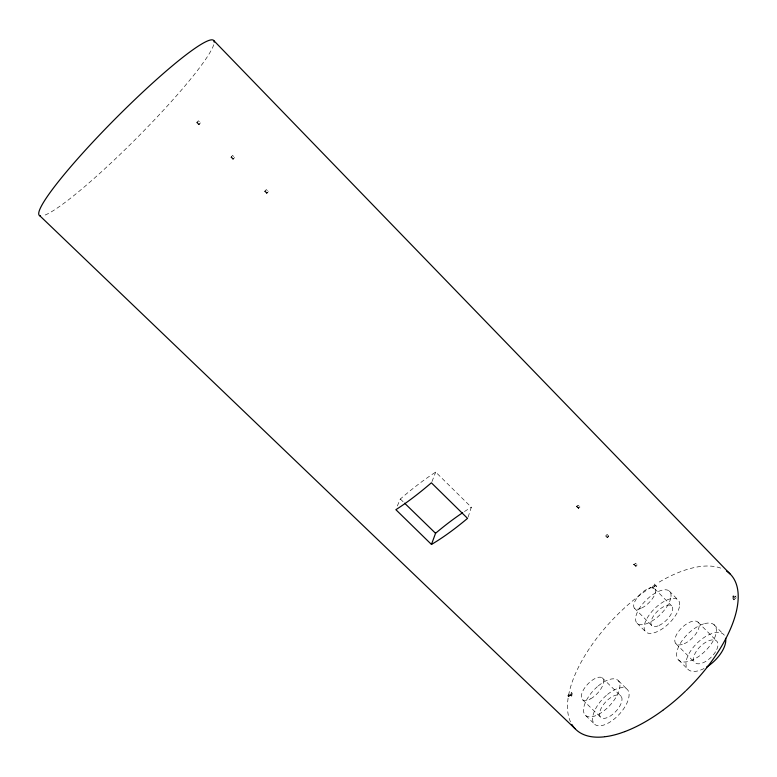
<?xml version="1.0" encoding="UTF-8"?>
<svg xmlns="http://www.w3.org/2000/svg" width="777" height="777" viewBox="0 0 777 777"><rect width="100%" height="100%" fill="white"/><g stroke="black" fill="none" stroke-linecap="round" stroke-linejoin="round"><path stroke-width="0.58" stroke-dasharray="3.88 2.91" d="M571.736 696.182L572.202 693.269L571.318 692.414L567.793 695.823L568.677 696.678L571.736 696.182L570.842 695.328L567.793 695.823M570.842 695.328L571.318 692.414M468.113 517.103L471.338 507.235L435.703 472.086A136.266 36.266 -46.7 0 0 400.32 499.019L397.086 506.555M431.983 481.575L435.703 472.086M653.166 588.374L655.03 584.828L654.195 583.983L652.321 587.519L653.166 588.374L656.487 586.295L655.652 585.44L652.321 587.519M196.688 122.62L198.358 120.785L200.427 122.873L199.602 123.786L198.757 124.709L196.688 122.62L198.358 120.785M198.757 124.709L200.427 122.873M230.915 157.236L232.614 155.449L234.654 157.517L233.819 158.401L232.954 159.295L230.915 157.236L232.614 155.449M232.954 159.295L234.654 157.517M633.576 564.461L634.459 564.558L635.508 563.218L637.198 564.937L636.159 566.278L633.576 564.461L635.508 563.218M607.721 537.509L608.779 536.169L607.06 534.43L605.147 535.712L607.721 537.509L605.147 535.712M606.002 535.771L607.06 534.43M576.32 506.565L578.224 505.254L579.963 507.012L578.884 508.343L576.32 506.565L578.224 505.254M264.636 191.346L266.356 189.607L268.366 191.637L266.647 193.376L264.636 191.346L266.356 189.607M266.647 193.376L268.366 191.637M568.677 696.678L572.202 693.269M736.217 597.63L733.906 599.863L732.983 598.912L736.072 595.93M578.059 508.323L579.963 507.012M606.856 537.441L608.779 536.169M635.265 566.171L637.198 564.937M732.983 598.912L732.964 596.076L735.868 595.405M732.964 596.076L733.876 597.018L735.819 596.581M585.722 715.617L594.9 724.465M582.633 699.815L601 717.569M400.32 499.019L403.758 502.36M602.204 677.806L621.212 696.377A14.685 6.954 -47 0 1 609.158 716.715A14.685 6.954 -47 0 1 601.971 706.827A14.685 6.954 -47 0 1 621.212 696.377M618.443 680.807L627.534 689.714M678.68 660.062L688.063 669.434M637.101 623.261L645.736 631.876M675.893 643.657L694.667 662.48M634.498 608.255L651.757 625.543M654.195 583.983L656.487 586.295M669.24 591.015L677.806 599.698M698.008 622.134L716.695 641.064M197.018 122.067L199.087 124.165M231.293 156.74L233.333 158.809M265.064 190.909L267.074 192.939M577.146 506.585L578.884 508.343M634.459 564.558L636.159 566.278M654.584 588.645L671.784 606.021M713.985 624.65L723.29 634.11M733.876 597.018L733.906 599.863M213.733 44.707A123.465 14.394 -45.1 0 1 208.663 54.662L207.032 57.216A123.465 14.394 -45.1 0 1 121.766 152.807A123.465 14.394 -45.1 0 1 42.725 215.841M570.541 721.94A109.518 51.107 -45.1 0 1 650.922 587.237M659.197 582.07A109.518 51.107 -45.1 0 1 722.639 568.89M464.432 511.567A135.052 41.647 -46.9 0 1 471.338 507.235M704.049 668.511A24.961 12.422 -44 0 1 686.363 660.304A24.961 12.422 -44 0 1 712.072 633.478L714.364 632.837A24.961 12.422 -44 0 1 724.358 635.246M715.568 651.757A15.355 7.644 -44 0 1 694.764 662.577A15.355 7.644 -44 0 1 705.885 642.181A15.355 7.644 -44 0 1 716.608 649.863M679.438 606.73L678.913 608.692A22.727 10.295 -44.3 0 1 660.868 629.729A22.727 10.295 -44.3 0 1 644.405 629.593L644.152 628.127A22.727 10.295 -44.3 0 1 662.927 602.107A22.727 10.295 -44.3 0 1 679.438 606.73M670.784 597.969L670.25 599.922A22.776 10.101 -44.4 0 1 652.126 620.969A22.776 10.101 -44.4 0 1 635.809 621.008L635.576 619.56A22.776 10.101 -44.4 0 1 654.467 593.56A22.776 10.101 -44.4 0 1 670.784 597.969M597.406 686.625L595.852 688.053A23.912 11.092 -47 0 0 589.18 716.889A23.912 11.092 -47 0 0 619.25 690.034A23.912 11.092 -47 0 0 598.018 686.12L597.406 686.625M606.371 695.357L604.827 696.784A23.864 11.305 -47 0 0 598.407 725.786A23.864 11.305 -47 0 0 628.447 699.028A23.864 11.305 -47 0 0 606.992 694.852L606.371 695.357M703.525 623.892L702.864 624.145A25.019 12.189 -44.1 0 0 676.884 656.769A25.019 12.189 -44.1 0 0 708.371 647.678A25.019 12.189 -44.1 0 0 705.147 623.484L703.525 623.892M659.061 625.466A13.986 6.333 -44.3 0 0 672.367 606.837A13.986 6.333 -44.3 0 0 654.04 615.199A13.986 6.333 -44.3 0 0 659.061 625.466M641.666 608.022A14.044 6.09 -44.4 0 0 655.147 589.432A14.044 6.09 -44.4 0 0 636.946 598.037A14.044 6.09 -44.4 0 0 641.666 608.022M684.216 643.735A15.433 7.352 -44.1 0 0 698.698 623.067A15.433 7.352 -44.1 0 0 678.127 632.07A15.433 7.352 -44.1 0 0 684.216 643.735M590.675 698.795A14.744 6.692 -46.9 0 0 602.952 678.544A14.744 6.692 -46.9 0 0 583.818 689.228A14.744 6.692 -46.9 0 0 590.675 698.795"/><path stroke-width="1.17" d="M431.458 544.444L431.633 544.347A114.297 30.497 -45.1 0 0 467.55 518.366L431.371 482.799A115.181 26.486 -45.1 0 1 395.872 509.683L431.458 544.444L435.557 533.284A135.052 41.647 -46.9 0 1 462.674 512.723M685.518 691.122L681.682 694.745A109.518 51.107 -45.1 0 1 667.598 706.691L663.004 710.178M624.679 731.662L620.425 733.167A109.518 51.107 -45.1 0 1 607.828 736.334L604.525 736.781M39.724 215.676L575.058 728.68M404.613 503.195L435.557 533.284M40.501 215.967A123.465 14.394 -45.1 0 1 128.224 105.993L133.275 101.107A123.465 14.394 -45.1 0 1 171.212 66.783L175.398 63.287A123.465 14.394 -45.1 0 1 213.714 40.521L730.069 573.95M213.714 40.521L214.073 41.22A123.465 14.394 -45.1 0 1 214.199 42.162M726.621 571.105A109.518 51.107 -45.1 0 1 686.217 690.462M662.8 710.333A109.518 51.107 -45.1 0 1 624.863 731.594M603.914 736.868A109.518 51.107 -45.1 0 1 571.823 724.378M725.621 638.306A24.961 12.422 -44 0 1 706.594 667.064"/></g></svg>
